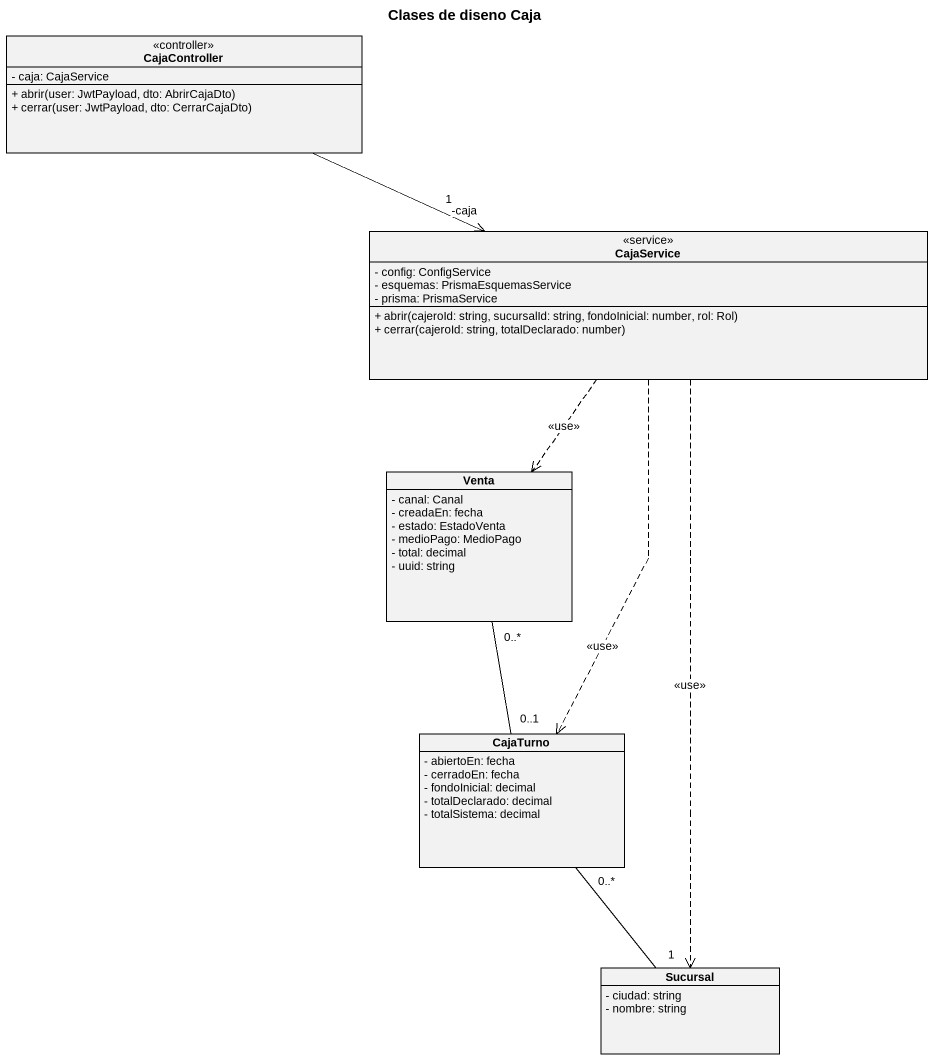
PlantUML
@startuml
title Clases de diseno Caja
hide circle
hide empty members
skinparam classAttributeIconSize 0
class CajaController <<controller>> {
  - caja: CajaService
  + abrir(user: JwtPayload, dto: AbrirCajaDto)
  + cerrar(user: JwtPayload, dto: CerrarCajaDto)
}
class CajaService <<service>> {
  - config: ConfigService
  - esquemas: PrismaEsquemasService
  - prisma: PrismaService
  + abrir(cajeroId: string, sucursalId: string, fondoInicial: number, rol: Rol)
  + cerrar(cajeroId: string, totalDeclarado: number)
}
class Venta {
  - canal: Canal
  - creadaEn: fecha
  - estado: EstadoVenta
  - medioPago: MedioPago
  - total: decimal
  - uuid: string
}
class CajaTurno {
  - abiertoEn: fecha
  - cerradoEn: fecha
  - fondoInicial: decimal
  - totalDeclarado: decimal
  - totalSistema: decimal
}
class Sucursal {
  - ciudad: string
  - nombre: string
}
CajaController -right-> "-caja\n1" CajaService
CajaService ..> Venta : <<use>>
CajaService ..> CajaTurno : <<use>>
CajaService ..> Sucursal : <<use>>
Venta "0..*" -- "0..1" CajaTurno
CajaTurno "0..*" -- "1" Sucursal
@enduml
